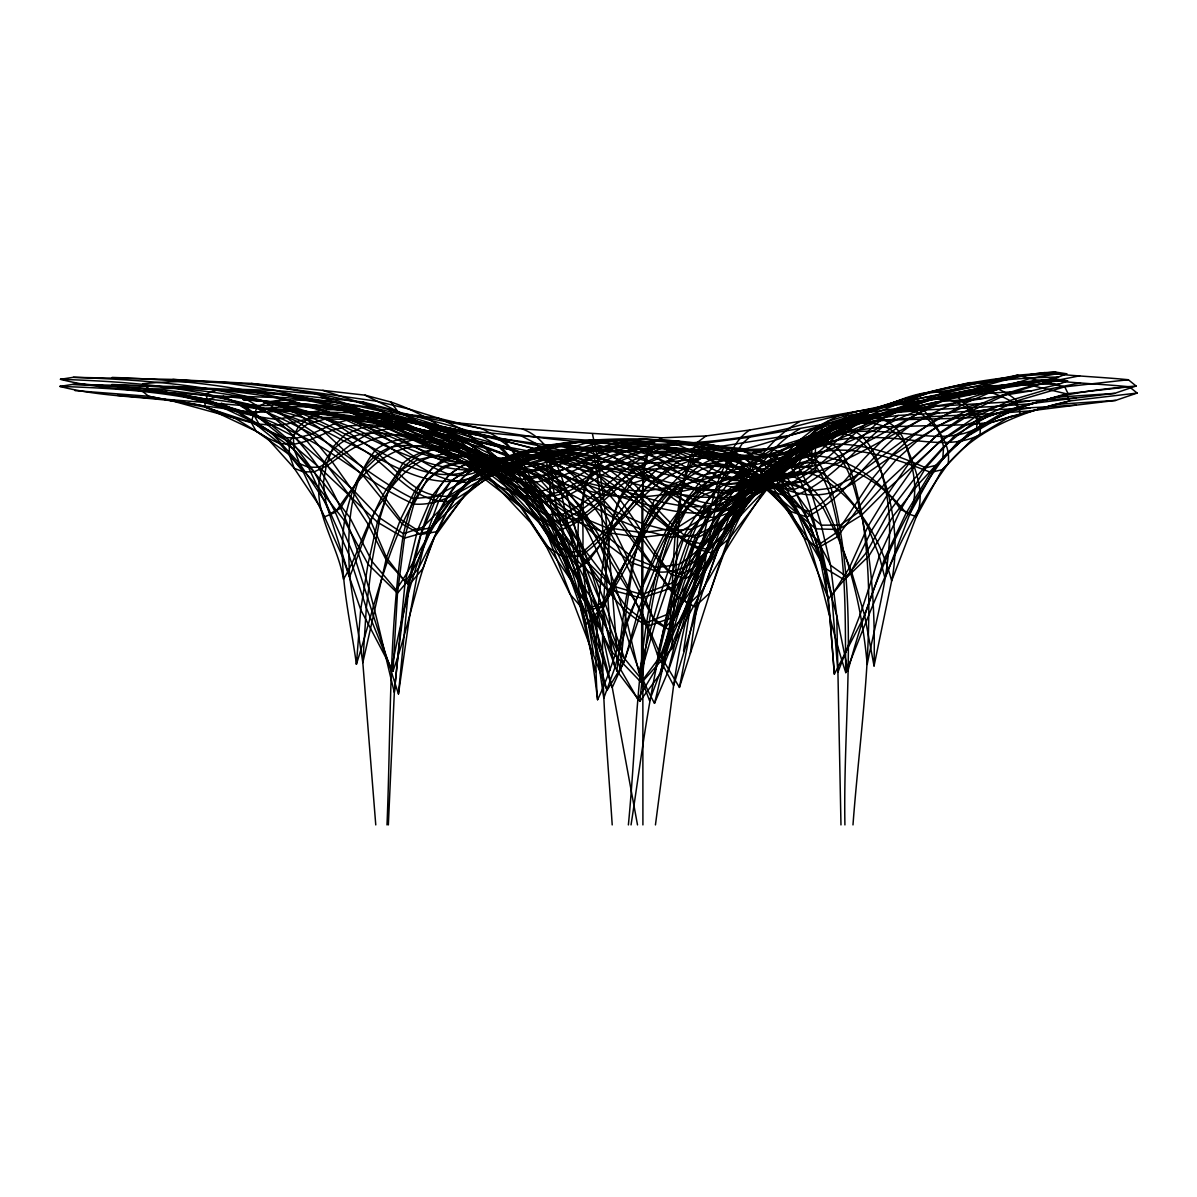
<?xml version="1.0" encoding="UTF-8"?>
<svg xmlns="http://www.w3.org/2000/svg" width="1197" height="1197" viewBox="0 0 1197 1197"><rect width="100%" height="100%" fill="white"/><g stroke="black" fill="none" stroke-linecap="round" stroke-linejoin="round"><path stroke-width="1.5" d="M612.206 824.913C606.849 742.514 597.931 659.831 605.428 577.238C609.677 542.944 608.704 502.725 634.709 476.391L652.694 470.152C684.669 480.76 718.26 485.832 751.94 483.199C772.14 479.399 796.394 481.658 812.03 465.977L811.671 437.533L816.758 428.676L828.159 421.314L846.668 415.479L896.688 408.551L1075.923 398.017L1114.542 393.394L1136.103 386.018L1128.337 379.733C1100.282 376.935 1072.048 376.082 1044.068 372.641C1013.62 375.948 984.473 385.838 955.46 395.205C908.852 415.299 867.541 445.553 820.259 464.256C787.985 474.072 755.92 458.466 724.559 451.942C699.572 439.508 671.203 441.513 644.225 439.06C616.171 438.431 588.056 439.583 560.256 443.593C528.416 446.631 500.092 462.087 469.808 470.93C424.157 485.862 384.895 451.06 345.349 434.346C262.891 387.663 165.964 380.811 73.316 377.309L60.463 379.299C107.595 391.673 157.406 388.681 205.046 399.05C228.866 400.052 252.567 408.282 276.432 404.631C341.878 401.698 408.012 417.783 470.361 437.025C523.104 449.369 572.001 472.995 622.949 490.74C657.692 501.423 696.849 515.398 732.13 499.329C753.272 485.174 781.656 480.162 795.347 456.745C799.835 445.449 808.409 437.129 816.758 428.676M844.917 824.913C842.808 713.068 860.688 597.692 831.107 488.107C823.97 469.927 814.573 449.055 793.746 443.967L756.953 450.626L736.649 451.344L717.093 449.578L661.746 440.406L645.692 443.219L612.37 457.179L559.702 485.533L541.388 491.174L522.58 488.855L503.129 480.521L457.508 450.955L433.898 439.613L382.92 411.693L357.125 401.608L322.816 390.372L251.325 383.444L172.847 379.419L73.316 377.309M117.411 395.369L243.5 405.603L271.524 425.204L293.834 444.341L314.183 471.857L335.325 512.346L354.791 557.622L398.451 693.991L408.955 585.138L386.826 561.198L368.063 524.136L348.372 494.002L327.29 465.588L306.956 441.095L285.44 424.411L259.42 407.324L242.183 406.546L370.352 419.145L453.289 436.127L498.82 446.855L546.969 458.75L592.739 472.86L667.612 492.461L699.347 497.144L729.871 497.518L783.616 486.236L804.668 480.685L815.741 471.738L815.292 443.518L820.214 434.84L831.361 427.673L849.72 421.987L898.289 415.434L1076.298 405.11L1115.664 400.411L1137.15 393.065L1129.325 386.781C1101.24 383.983 1072.961 383.115 1044.936 379.703C1014.876 382.965 986.104 392.676 957.45 401.863C910.049 422.062 867.795 452.391 819.571 470.87C786.668 480.97 753.96 465.289 721.986 458.541C697.761 446.481 670.245 448.606 644.076 446.167C616.425 445.538 588.7 446.676 561.303 450.626C529.867 453.558 501.977 469.089 472.067 477.648C425.07 492.955 384.222 458.227 343.449 440.84C261.335 394.606 165.006 387.828 72.837 384.387L59.85 386.407C106.623 398.646 156.044 395.713 203.325 405.948C226.951 408.237 250.652 414.042 274.502 411.454C340.038 409 405.858 424.351 468.192 443.773C520.949 456.147 569.952 479.623 621.034 497.024C657.572 508.127 698.629 522.087 735.646 505.433C757.132 491.413 785.262 485.817 799.387 462.461C804.055 451.538 812.464 443.518 820.214 434.84M387.005 824.913C390.985 727.836 388.561 630.026 403.419 533.727C410.406 506.795 417.334 475.673 442.845 460.097C468.551 449.07 494.735 467.788 521.069 460.905C540.161 458.406 557.922 450.82 576.475 446.062C611.233 433.299 648.056 442.86 682.365 452.167C733.237 470.87 787.192 453.394 831.691 426.835C905.231 392.736 985.64 374.706 1066.677 373.778L1058.477 377.055L1030.363 383.818L859.042 410.96L749.965 429.977L706.05 435.962L661.956 437.818L522.251 428.915L449.518 422.152L399.214 413.369L390.835 402.027L365.025 395.16L322.816 390.372M898.289 415.434C860.808 439.688 835.102 481.059 792.384 496.725C770.703 495.438 754.454 476.436 731.995 478.321C712.993 481.089 698.435 494.481 686.21 508.336C663.647 531.737 654.041 563.503 639.961 592.066C621.692 626.345 614.45 664.874 597.572 699.721C593.128 647.517 598.365 594.939 605.667 543.214C613.133 522.505 615.423 498.221 633.108 483.094L651.662 477.154C694.006 491.787 739.641 494.256 783.616 486.236M388.352 824.913L394.337 692.27L405.155 581.832L417.529 530.241L432.297 495.648L449.339 474.431L467.144 462.76L485.593 458.93L500.75 460.83L518.974 465.124L537.169 476.526L555.034 496.127L572.241 521.129L588.326 561.423L602.749 609.318L614.869 667.672L603.797 698.15L592.515 621.842L578.211 568.695L561.019 525.573L542.63 495.962L523.643 476.286L504.521 463.329L469.972 454.576L393.858 419.279L367.883 412.052L336.851 407.249L243.006 399.499L260.766 400.367L270.582 405.499L309.529 434.735L331.03 460.217L351.514 489.064L370.142 519.782L386.511 557.563L405.155 581.832C429.244 548.899 433.105 504.072 464.99 475.673C483.453 459.543 508.53 461.668 530.75 455.548C551.353 448.77 572.166 442.052 593.862 440.062C615.722 441.259 637.881 436.336 658.679 446.122C678.894 454.471 697.223 466.621 717.123 475.703C735.676 485.159 756.384 479.009 774.908 472.98C802.185 458.765 826.035 438.087 846.668 415.479M72.837 384.387L172.577 386.481L250.173 390.446L281.699 394.576L373.688 407.833L405.963 415.509L436.83 425.1L461.907 437.085L482.047 454.232L514.815 498.625L584.226 599.383L611.802 651.931L641.532 682.694L671.741 648.894L677.906 533.144L681.168 491.578L688.739 467.384L696.549 450.207L705.482 443.099L749.591 437.189L859.7 418.052L1031.275 390.88L1059.405 384.117L1067.589 380.841L1056.577 379.135L1044.936 379.703M171.695 399.993L203.325 405.948L235.27 418.396L266.751 437.638L294.208 468.266L319.779 506.361L342.252 556.246L360.701 609.662L392.945 671.188L397.494 593.188L404.451 538.171L413.878 504.057L426.82 479.877L442.336 466.89C468.162 456.177 494.451 474.925 520.904 467.922C540.685 465.394 559.089 457.658 578.301 452.78C619.597 438.177 662.315 454.636 702.819 463.927C757.417 476.81 806.793 447.124 854.059 424.621C921.84 396.835 994.213 381.394 1067.589 380.841M251.325 383.444L375.888 401.085L408.88 409.015L438.91 418.307L464.795 430.621L485.324 448.037L520.097 493.942L590.42 596.57L617.009 649.462L642.445 680.36L668.031 645.811C675.976 578.6 668.165 506.331 696.25 443.204L706.05 435.962M628.38 824.913C637.911 726.699 636.071 624.999 668.988 530.75C678.729 510.206 692.479 488.316 716.524 483.618M1137.15 393.065L1069.684 400.95L1009.714 416.795L991.4 422.421L958.348 441.484L930.757 472.396L906.099 513.124L884.553 558.64L864.653 615.467L834.354 674.15L828.429 598.889L803.726 537.094L790.364 511.299L777.077 493.733C737.217 479.802 704.016 444.82 659.382 447.588C616.56 440.017 579.498 467.967 539.413 476.795C485.952 491.787 443.593 434.092 389.998 447.513C360.222 458.84 350.646 492.565 344.541 520.8C337.285 569.069 349.913 616.709 356.407 664.245L360.701 609.662L367.988 564.116L377.429 522.146L388.172 491.368L401.773 469.897L417.274 459.872L435.319 455.758L455.219 459.05L478.127 466.067L500.062 469.568L519.064 479.937L539.189 497.503L562.051 520.486L580.62 555.977L602.315 606.28L623.413 663.392L607.059 690.4L532.022 494.361L519.274 468.042L502.366 448.007L481.074 435.903L436.83 425.1L396.91 420.117L388.546 408.761L362.781 401.953L250.173 390.446M852.982 824.913C860.763 720.549 879.197 614.764 861.107 510.401C854.374 482.99 849.646 444.431 816.728 436.935L800.838 439.508L783.242 450.416L764.195 469.613L744.1 494.481L723.497 534.909L703.058 590.435L673.612 685.507L655.447 824.913M801.122 474.431L773.277 478.366L753.661 485.339L732.13 499.329L714.355 518.57L699.138 550.306L655.088 670.425L637.777 699.198L620.151 668.674L626.6 607.373L634.021 558.715L643.058 523.792L654.355 500.421L668.554 485.638L686.061 479.309M338.616 416.481L435.648 433.075L489.498 443.623L498.82 446.855L506.78 454.651L514.171 464.93L529.164 496.695L537.154 511.089L557.578 542.271L578.031 580.784L597.273 619.822L616.859 670.874L639.797 701.322C645.796 646.006 650.495 589.687 669.901 537.064C679.402 516.805 692.883 495.229 716.569 490.68M616.859 670.874L623.981 610.305L632.465 563.069L642.998 530.181L653.532 506.825L667.612 492.461L685.881 486.446M398.451 693.991L409.628 616.156L418.381 568.59L427.568 531.528L438.326 502.067L450.641 481.433L465.857 470.735L482.256 466.187L503.578 465.289L520.904 467.922L539.413 476.795L558.909 491.982L579.677 511.059L641.353 611.577L661.791 657.781L679.432 687.407L690.31 653.382L698.165 596.69L720.549 481.733L732.235 459.259L742.364 443.429L749.591 437.189M631.043 824.913C646.036 728.165 655.492 627.797 696.983 537.827C711.631 512.705 729.317 480.955 761.068 476.705C784.918 466.396 810.953 482.137 823.566 502.56C848.658 552.984 862.214 608.54 867.182 664.47C878.718 605.383 899.216 544.949 884.433 484.411C879.316 460.905 869.037 430.755 841.551 426.85L825.122 429.424L800.838 439.508M683.547 651.138C692.3 591.827 701.711 532.126 720.235 474.955C728.389 459.184 733.926 439.688 749.965 429.977M679.432 687.407C694.44 610.635 707.367 522.206 763.791 463.269C791.651 445.987 825.077 440.316 854.059 424.621C874.334 419.354 896.014 427.374 906.204 446.092C915.226 467.818 925.954 493.403 916.363 516.58L891.66 580.874L874.049 665.951L864.653 615.467L851.351 571.164L837.526 536.675L823.312 508.171L808.259 490.546L792.175 482.571L776.629 479.847L746.33 487.643L731.861 487.224L716.958 482.556L657.826 453.079L642.58 448.561L626.989 446.017L594.116 450.91L532.201 470.316L517.149 471.932L502.949 470.391L468.82 461.548L391.988 425.967L366.686 419.055L335.998 414.312L298.442 411.918M639.797 701.322L660.939 672.909L671.996 617.712L683.427 568.485L695.951 535.179L711.497 513.064L729.871 497.518L753.691 490.186M655.088 670.425C665.562 622.799 672.415 573.722 692.839 529.014C706.245 507.094 725.337 487.029 751.94 483.199M392.945 671.188C415.718 607.911 422.062 535.224 467.264 482.421C485.354 468.85 510.476 461.877 532.201 470.316C563.203 485.892 582.595 518.077 595.956 548.974C619.522 598.964 627.901 654.909 654.49 703.327C673.372 629.173 680.854 537.812 746.33 487.643C788.688 482.226 821.546 451.658 849.72 421.987M778.259 446.586C753.152 457.658 738.459 481.927 725.217 504.685C698.39 561.872 682.918 623.218 673.612 685.507L657.512 654.983L672.564 593.248L689.128 543.707L706.41 502.875L723.781 478.561L740.734 460.306L756.953 450.626L772.2 448.845L793.746 443.967L816.728 436.935L898.528 403.778L931.85 391.509L969.525 382.651L979.969 382.711L1017.181 375.23L1055.709 372.087L1066.677 373.778M661.791 657.781L677.083 596.405L693.871 547.493L709.597 508.516L727.552 484.157L743.591 466.65L758.509 457.538L794.075 451L818.045 443.863L900.518 410.586L934.184 398.182L970.827 389.638L981.286 389.683L1018.138 382.277L1056.577 379.135M266.542 401.564L308.781 404.197L342.447 410.302L370.262 418.157L394.008 427.748L450.91 457.867L467.144 462.76L482.72 464.975L515.727 459.005L533.458 463.448L550.994 473.159L568.111 491.473L584.585 514.456L600.101 544.949L614.375 583.328L627.228 622.515L638.809 672.175L649.552 700.694L661.253 669.452L673.073 622.096L707.083 547.762L723.362 519.693L739.447 498.206L755.606 481.149L785.172 461.429L797.756 451.239L818.972 432.386L828.159 421.314M654.49 703.327L667.941 671.771L679.657 624.699L691.836 588.969L704.749 554.271L718.529 524.241L735.646 505.433L755.906 492.072L775.97 484.935L804.668 480.685M638.809 672.175C657.108 610.006 668.046 540.625 715.058 492.311C731.038 474.536 755.696 473.608 777.317 479.324C800.105 475.643 816.893 457.853 833.711 443.459C845.666 432.97 857.995 422.9 869.306 411.708M614.869 667.672L627.228 622.515L655.223 552.46L670.14 522.461L685.492 502.216L701.173 485.982L717.123 475.703L733.282 471.409L749.561 473.129L763.402 478.576L779.516 487.029L793.402 489.782C835.027 473.563 859.536 432.177 896.688 408.551M637.507 824.913L612.251 687.467L624.924 659.592L639.213 607.792L670.814 528.685L687.527 498.191L704.285 476.211L720.744 459.379L736.649 451.344L751.791 449.339L772.2 448.845L786.309 455.174L799.192 468.147L810.848 490.77L821.262 525.154L830.568 565.253L836.748 615.916L847.955 670.829C867.855 595.762 896.613 522.266 942.742 459.229C990.577 403.958 1067.051 391.509 1136.103 386.018M640.156 675.632L655.627 622.186L683.397 539.473L716.898 498.775L731.861 487.224L746.644 482.96L761.651 483.827L776.973 486.356L792.175 482.571L807.586 473.294L822.474 462.222L871.895 418.426M667.941 671.771C692.539 604.335 701.487 510.446 775.417 477.124C795.182 462.251 816.638 447.753 831.361 427.673M356.407 664.245C374.691 606.744 386.377 546.296 418.172 494.122C430.576 469.508 460.89 454.621 487.164 465.962C520.426 472.231 541.089 503.339 556.381 530.929C580.575 584.181 590.779 642.026 597.572 699.721M661.253 669.452C679.387 614.39 690.893 554.42 726.16 507.124C739.926 484.665 765.212 476.511 785.172 461.429C828.683 443.114 876.997 473.264 900.668 509.638L910.079 513.333L936.712 465.124L968.912 432.85L1007.47 409.958L1068.233 394.008L1064.761 386.855L1017.181 375.23C941.859 396.955 863.531 407.085 788.03 428.496C676.47 454.546 560.645 445.808 449.518 422.152M690.31 653.382C708.489 598.979 724.17 543.498 747.347 490.95C757.641 465.274 775.746 442.621 799.91 428.825M652.694 470.152L550.306 447.917L548.929 451.987L551.503 476.002L554.615 496.695L563.757 538.919L592.515 621.842L602.749 609.318L614.375 583.328L641.487 530.106L656.18 507.648L671.397 490.336L687.018 478.157L702.983 468.596L719.217 465.049L735.691 466.037L752.329 470.825L769.132 480.416L821.262 525.154L840.234 525.169L861.107 510.401L884.433 484.411L939.989 432.656L972.577 410.376L1008.188 393.693L1045.55 382.606L1079.664 375.828M623.413 663.392L641.353 611.577L657.722 571.343L674.48 533.099L689.577 503.787L707.262 482.137L722.958 465.902L737.621 458.346L751.267 456.416L772.274 455.937L794.075 451C814.02 455.848 822.893 476.047 829.671 493.418C847.296 551.473 844.843 612.684 845.785 672.639C874.588 600.699 901.76 526.904 948.039 463.912C978.892 427.598 1024.497 411.155 1069.684 400.95L1066.243 393.783L1018.138 382.277L974.867 393.843L839.77 422.84L789.601 435.409L696.549 450.207L648.594 451.823L593.173 450.551L536.002 443.533L481.074 435.903L396.91 420.117M660.939 672.909C680.509 622.201 701.322 571.553 728.644 524.481C743.801 500.675 764.06 480.88 788.928 467.458C832.214 450.371 879.99 478.95 906.099 513.124L916.363 516.58L942.159 469.718L972.562 438.985L1009.714 416.795L1019.919 414.985L1019.395 407.444C1008.802 398.017 994.737 393.454 981.286 389.683C937.146 398.571 897.57 419.952 856.843 438.027C827.83 451.209 796.544 464.286 764.045 461.698C718.409 455.698 668.928 440.631 625.492 463.897C590.301 474.326 549.752 526.62 514.575 487.463C477.259 456.521 436.292 424.052 385.06 424.591M668.031 645.811C692.958 587.039 726.863 532.515 763.477 480.371C786.743 451.853 816.489 429.514 851.636 417.948C871.775 412.83 895.266 419.593 903.915 439.927C911.994 462.94 920.134 489.768 910.079 513.333L885.032 578.45L879.316 556.081L867.81 526.725L854.658 505.343L839.142 486.581L822.578 473.354L805.626 466.755L788.688 465.558L771.99 470.9L742.245 488.81L728.734 493.179L715.058 492.311L687.018 478.157L657.662 458.376L642.37 450.192L626.644 444.775L610.47 440.81L594.266 443.878L533.458 463.448L518.974 465.124L504.521 463.329L469.972 454.576L450.91 457.867L432.895 467.428L416.062 488.511L400.531 519.333L386.511 557.563L362.826 662.674L375.768 824.913M671.741 648.894C699.108 591.946 732.04 537.752 768.025 485.862C789.167 464.481 810.578 435.424 843.227 433.703C869.621 438.177 880.394 467.01 887.142 489.573C895.057 519.259 897.84 550.605 891.66 580.874C880.977 540.939 859.685 501.932 823.835 479.518C796.244 462.147 769.476 479.533 746.09 494.735C719.876 508.501 692.883 488.735 671.697 474.386C652.949 461.967 632.719 451.688 610.35 447.887C582.879 446.197 555.662 451.853 528.85 457.299C508.067 465.094 488.795 476.645 467.264 482.421C431.399 482.182 404.691 453.648 374.137 438.701C335.459 415.539 289.539 409.359 245.28 407.294M651.662 477.154L549.288 454.95L546.969 458.75L546.805 468.745L549.857 482.78L550.096 501.738L557.578 542.271L586.455 624.236L597.737 612.086L610.784 586.934L640.679 535.194L656.21 513.513L671.173 496.56L686.704 484.725L702.235 475.389L717.646 471.857L733.118 472.606L749.397 477.214L764.539 485.817L815.995 528.865L824.404 567.812L829.955 617.787L834.354 674.15M740.09 513.872L723.497 534.909L706.724 549.154C683.622 545.787 669.482 525.633 652.036 512.241C632.794 497.353 616.26 479.099 595.163 466.68C568.665 449.593 534.835 444.341 505.523 457.404C455.518 475.359 406.501 448.007 362.137 427.583C284.811 389.504 197.146 380.347 112.099 377.414M390.835 402.027C429.708 414.97 462.955 440.017 490.561 469.837C534.61 504.431 571.193 547.313 611.802 585.782L642.176 594.55L671.936 583.134L729.392 515.892L757.207 489.364L795.003 443.713L816.085 427.179L838.065 415.943L859.042 410.96M757.207 489.364C779.606 465.947 803.92 444.446 830.628 426.042C859.73 411.065 891.556 402.012 924.308 400.666M811.671 437.533C789.332 452.047 768.055 468.476 750.474 488.615C734.195 506.645 719.801 527.458 696.983 537.827L683.696 534.685C652.709 509.503 631.836 472.426 595.014 454.695C562.934 438.656 525.333 447.633 495.423 464.227C480.805 470.466 465.678 478.665 449.339 474.431C430.082 467.428 413.01 455.922 396.072 444.626C352.472 413.444 298.891 401.324 245.984 400.217M815.292 443.518L783.407 466.531L769.581 478.875L728.644 524.481L714.998 535.283L700.589 543.618L683.397 539.473C645.123 508.545 616.724 456.491 562.62 452.915C539.353 453.663 516.401 461.339 496.127 472.591C469.044 484.127 445.045 506.496 413.878 504.057C371.384 485.548 337.569 452.286 295.285 433.209C223.136 395.19 139.884 388.995 59.85 386.407M799.611 421.658C739.97 456.057 726.28 531.139 703.058 590.435L689.098 604.021L672.564 593.248L616.395 514.486L596.944 492.551L577.612 476.122L558.625 464.975L540.191 457.134L522.461 454.995L505.523 457.404L489.393 464.735L474.057 475.852L434.72 496.65L413.234 498.61C372.447 478.83 339.768 445.868 298.307 427.03C225.694 387.978 141.276 382.217 60.463 379.299M661.956 437.818L649.268 444.7L644.599 462.715L642.774 491.204L642.909 824.913M705.482 443.099L661.402 444.88L648.594 451.823L643.911 469.478L641.981 497.623L641.532 682.694M607.074 460.067L594.64 466.157C578.301 490.172 584.091 521.264 582.789 548.615C582.685 590.046 591.872 630.385 602.48 670.2M605.817 467.025L592.739 472.86L585.288 484.291L578.405 520.934L577.388 552.146L578.031 580.784L580.784 609.497L595.657 671.712M937.73 405.723C912.084 412.77 891.331 431.055 873.137 449.698C851.306 469.748 835.701 497.264 809.037 511.493C785.905 505.508 774.414 481.643 755.891 468.177C740.285 451.119 717.661 444.072 695.143 442.815C640.021 439.778 608.48 494.092 562.44 514.426L544.979 514.605L527.293 503.129L439.733 435.304L417.125 421.06L365.025 395.16M939.331 412.651C882.309 428.631 857.561 491.503 806.778 517.074L790.364 511.299L739.656 463.149L726.205 455.877L712.529 452.301L693.647 449.758L678.864 449.937L661.642 447.498L646.126 450.252L613.866 463.688L558.909 491.982L539.189 497.503L519.393 495.079L499.164 486.371L454.232 457.254L430.711 445.957L379.913 418.037L355.21 408.446L320.736 397.254M983.545 402.82L960.203 408.611L936.802 418.77L914.104 435.02L892.663 454.306L872.793 478.172L837.107 532.156L820.499 543.483L831.75 595.433L837.93 672.16L840.967 824.913M984.667 409.808L961.52 415.524L938.987 425.324L916.947 441.184L896.149 459.753L876.309 483.079L837.526 536.675L817.656 548.061L803.726 537.094L769.087 480.64L757.91 467.818L744.669 458.96L731.472 455.219L712.529 452.301L698.3 453.289L678.864 449.937L663.542 454.157L647.742 461.339L631.896 471.184L614.66 485.563L579.677 511.059L562.051 520.486L541.598 520.83L523.014 508.8L436.232 441.454L413.908 427.314L362.781 401.953M859.7 418.052L839.77 422.84L818.494 433.853L775.357 447.364L732.235 459.259L688.739 467.384L643.911 469.478L596.091 468.611L548.061 459.618L461.907 437.085L392.586 416.915L355.21 408.446L281.699 394.576L172.577 386.481M780.803 479.533L728.449 490.635L699.108 490.157L668.554 485.638L594.64 466.157L548.929 451.987L454.905 429.214L371.504 412.127L299.22 404.855M1080.502 382.86L1046.956 389.549L1010.433 400.382L975.39 416.915L943.67 438.446L887.142 489.573L861.526 515.204L838.469 529.523L815.995 528.865C808.214 502.037 803.022 465.887 772.274 455.937C747.676 459.738 722.599 458.496 698.3 453.289C645.512 469.059 623.577 526.396 580.62 555.977L563.099 556.889L546.071 545.937L530.391 522.416L486.371 475.553L447.229 439.164L426.76 426.282L405.963 415.509L388.546 408.761M812.329 453.678C752.883 460.965 725.741 524.63 694.095 567.543L681.288 574.291L668.405 570.341C633.437 526.381 609.303 458.511 545.982 450.656C519.348 449.144 496.875 464.571 474.057 475.852C456.91 492.969 439.868 510.206 422.676 527.279L403.419 533.727L379.958 518.062L354.806 491.653L326.392 464.84L293.265 436.172L254.198 415.598L207.35 400.382L149.655 389.234L75.62 383.549M816.07 459.513C757.686 466.381 731.472 529.224 700.14 570.984L685.761 578.405L671.457 574.755C634.59 537.648 614.54 480.685 562.71 460.785C520.56 447.813 485.773 481.299 452.421 501.169C411.693 505.523 389.444 462.76 356.691 446.242C324.028 420.85 283.195 408.372 242.183 406.546M1055.395 374.077L1029.6 378.566L997.685 389.339L964.722 403.359L903.915 439.927L853.102 477.603L831.107 488.107L810.848 490.77L791.801 484.8L773.576 475.284L738.594 460.86L724.559 451.942C689.831 443.997 654.834 455.892 626.674 476.226C605.024 493.014 588.445 517.747 561.019 525.573C541.089 510.91 530.256 487.194 510.281 472.217C494.092 460.576 475.658 453.02 458.556 442.965C423.439 422.032 383.309 410.9 342.447 410.302C319.06 406.875 297.634 417.499 274.996 419.1C232.143 414.491 192.283 395.444 149.655 389.234L142.638 383.728C282.477 370.442 417.319 418.217 550.545 453.184C623.951 470.855 701.801 464.047 773.202 440.691C842.389 419.608 911.366 392.421 984.592 391.105M1056.248 381.125C979.281 392.212 915.002 440.122 852.713 483.274C826.259 500.391 794.658 497.817 769.087 480.64C752.958 474.207 736.005 469.149 721.986 458.541C687.796 450.7 653.278 462.177 625.388 482.017C602.809 498.954 584.884 523.673 556.381 530.929L545.937 522.655L525.842 497.324L506.271 478.067L487.164 465.962L438.581 440.541L419.085 431.219L396.791 424.366L366.686 419.055L341.444 417.334L322.113 417.514L307.494 418.965L285.44 424.411L271.524 425.204L255.141 423.708L171.695 400.786L148.623 396.252L75.082 390.641M1030.318 407.803L997.056 413.384L926.149 416.885L868.139 421.733L846.892 425.653L829.79 430.606L816.923 438.76L744.384 503.294L730.813 512.361L715.881 517.433L701.651 516.969C669.123 499.628 644.031 470.66 609.901 455.758C578.48 440.092 547.089 460.441 516.102 466.082C478.8 478.98 446.062 464.795 413.743 446.137C369.559 419.07 317.025 409.823 265.899 408.641M1029.779 400.756L995.799 406.426L924.653 410.017L865.745 415.135L843.765 419.339L825.795 424.755L812.284 433.359L739.447 498.206L726.16 507.124L712.784 511.358L699.257 511.014C660.071 486.506 627.632 442.86 577.478 442.321C555.213 442.636 533.802 449.608 513.169 457.419C487.927 464.032 470.391 484.605 447.678 496.186C408.416 498.954 389.968 455.444 358.247 439.703C325.943 413.219 284.138 401.713 243.006 399.499M1075.923 398.017L1028.851 403.898L995.799 406.426L964.378 418.127L935.994 435.962L910.618 460.95L888.114 493.568L867.81 526.725L849.257 568.006L831.75 595.433C819.272 550.47 806.569 504.326 779.382 465.648C762.743 445.658 736.215 449.728 713.427 445.254C650.854 446.72 626.121 516.76 583.642 551.084L567.617 552.251L551.847 541.867L536.121 518.211L490.561 469.837L461.773 453.154L433.898 439.613L407.399 429.768L348.492 404.242L315.963 394.127L275.534 390.476L241.39 389.354L217.495 389.953L206.034 393.888L207.35 400.382L259.51 424.86L270.193 431.414L283.36 437.444L296.751 438.087L309.529 434.735L334.965 423.454L350.721 419.13L370.262 418.157L393.858 419.279L421.164 424.591L451.478 434.017L517.688 458.93L551.503 476.002L614.884 511.388L643.058 523.792L668.988 530.75L692.839 529.014L714.355 518.57L733.327 505.104L749.891 489.992L766.948 476.601L791.232 451.748L803.965 440.765L818.972 432.386L836.853 426.072L881.62 420.237L964.378 418.127L988.887 415.808L1054.781 397.359L1114.542 393.394M1076.298 405.11L1030.168 410.885L997.056 413.384L966.667 424.726L939.106 442.127L914.792 465.902L892.423 497.728L871.805 530.196L851.351 571.164L828.429 598.889C818.643 559.867 816.953 507.932 776.973 486.356C738.833 488.63 708.085 464.017 674.345 451.03C636.041 440.915 597.647 460.007 563.383 475.418C544.904 480.521 524.63 487.598 506.271 478.067C489.109 468.012 472.441 455.833 451.987 454.202C421.254 452.197 397.449 475.822 382.726 500.271C364.487 524.032 358.965 554.031 343.419 579.288C337.823 542.869 308.976 507.498 322.038 469.808C328.442 444.042 355.674 430.426 380.796 433.134C419.548 435.469 453.528 456.775 486.371 475.553C529.837 509.668 566.091 551.832 607.103 588.804L641.323 598.051L674.719 586.919C740.285 520.366 798.16 434.062 893.964 409.703C925.49 395.564 962.403 390.042 980.567 425.758L979.999 434.646C953.889 448.321 921.885 440.361 893.74 438.461C866.808 436.381 838.633 436.576 813.317 447.124C783.347 461.833 759.751 487.059 740.255 513.648C717.616 538.306 696.938 573.932 658.754 572.031L632.465 563.069L605.667 543.214L578.405 520.934L550.096 501.738L521.757 480.386L492.685 463.044L464.84 449.234L438.581 440.541L414.386 435.708L392.631 434.616L374.137 438.701L356.691 446.242L341.489 455.294L327.29 465.588L314.183 471.857L303.245 471.842L294.208 468.266L289.285 454.621L289.33 441.858L295.285 433.209L308.242 423.514L325.883 418.95L349.404 419.399L376.621 423.543L436.232 441.454L467.234 456.76L498.715 476.87L532.022 494.361L566.929 517.538L603.273 532.067L641.308 537.408L677.906 533.144L779.621 472.531L833.995 432.282L860.643 420.371L891.167 411.379L926.104 407.578M1128.337 379.733L1064.761 386.855L1016.911 400.83L977.425 419.309L943.595 446.795L914.254 478.89L888.728 512.181L866.613 552.326L846.339 576.505L830.568 565.253C815.232 532.994 791.576 505.972 773.576 475.284C760.544 458.077 739.581 443.593 717.093 449.578C655.761 477.139 636.191 548.316 604.605 602.091L590.001 607.852L576.356 590.989L551.847 541.867L527.293 503.129L503.129 480.521L479.758 462.506L457.508 450.955L433.479 442.292L407.399 429.768L383.13 426.506L362.137 427.583L345.349 434.346L333.379 446.526L326.392 464.84L323.355 482.9L325.988 503.024L349.614 576.715L362.826 662.674L366.327 607.807L372.028 561.438L379.958 518.062L389.758 486.117L402.85 463.359C417.992 450.326 438.581 446.077 457.583 452.331C478.381 461.234 502.396 458.735 520.83 473.234C581.278 517.119 600.655 592.964 624.924 659.592M1129.325 386.781L1066.243 393.783L1019.395 407.444L980.567 425.758L948.204 451.972L919.042 483.483L893.067 516.251L868.932 555.917L844.334 579.842L824.404 567.812C805.79 533.189 783.616 498.266 749.397 477.214C733.252 460.905 707.951 461.593 687.467 467.967C661.612 475.972 642.445 496.291 625.253 516.191C605.951 533.099 594.221 558.071 572.375 571.762L563.607 559.568L545.937 522.655L537.154 511.089L492.685 463.044L481.553 452.481L468.192 443.773L453.289 436.127L435.648 433.075M815.741 471.738L790.2 473.967L771.182 482.301L755.382 494.406L737.951 510.506L718.529 524.241L695.951 535.179L669.901 537.064L642.998 530.181L613.477 517.673L549.857 482.78L514.171 464.93L449.174 440.571L419.085 431.219L391.988 425.967L368.496 424.86L349.24 425.863L332.601 430.232L306.956 441.095L293.834 444.341L279.799 443.623L266.751 437.638L256.188 431.204L205.435 407.219L148.623 396.252L141.859 390.791C185.849 384.91 230.812 390.342 274.382 397.464C311.07 396.476 344.317 412.202 379.913 418.037C455.488 436.74 523.957 476.466 600.101 493.748C640.769 502.186 681.347 492.506 720.549 481.733C759.841 468.82 797.112 450.82 833.995 432.282C905.516 402.491 981.42 383.16 1059.405 384.117M985.49 398.167L937.296 401.773L860.643 420.371L818.494 433.853L796.259 450.85L729.661 538.276L712.035 552.73C688.589 549.528 672.998 530.301 654.624 517.358C634.395 503.398 617.248 485.428 595.747 473.294C569.503 456.88 536.331 451.224 507.453 464.256C456.132 482.346 405.499 455.174 359.848 434.137C283.135 396.282 196.128 387.499 111.77 384.491M812.03 465.977L786.893 467.743L766.948 476.601L751.417 488.511L733.327 505.104L717.661 528.835L690.385 584.555L677.846 613.852L665.697 627.138L653.427 618.415C636.624 578.884 620.794 538.545 597.887 502.067C580.545 480.925 559.657 458.212 530.75 455.548C456.446 456.491 431.129 539.084 396.117 589.897L372.028 561.438L349.883 517.598L323.355 482.9L294.133 449.548L259.51 424.86L254.198 415.598L256.667 407.728C274.023 395.923 296.317 401.249 315.993 400.456C350.452 403 384.028 411.514 417.125 421.06C491.563 446.197 562.74 487.718 642.774 491.204C682.365 486.341 721.192 476.406 757.925 460.755C793.402 445.912 826.319 425.354 863.291 414.177C892.603 404.781 923.845 384.013 955.46 395.205L972.577 410.376L977.425 419.309L976.602 428.331C950.777 442.277 918.892 434.167 890.957 432.297C863.591 430.127 834.952 430.561 809.262 441.334C785.98 451.882 768.07 470.63 750.474 488.615C728.36 515.234 709.118 546.116 678.938 564.311L657.183 567.558L634.021 558.715L582.73 516.311L554.615 496.695L525.558 474.326L496.366 457.015L432.88 425.384L411.334 420.686L386.033 417.544L339.499 409.434M1115.664 400.411L1055.739 404.436L991.4 422.421L966.667 424.726L883.566 426.85L840.204 432.252L822.938 438.252L808.364 446.346L795.781 457.209L771.182 482.301L754.723 495.214L737.951 510.506L723.437 532.919L696.893 587.443L684.355 616.53L670.47 630.445L655.627 622.186C623.188 568.515 607.478 496.815 547.343 466.202C525.453 458.017 502.201 466.635 482.855 477.349C464.87 493.164 451.493 513.124 436.591 531.692L420.985 534.461L402.312 524.106L362.796 475.239L319.479 436.112L296.617 421.269L274.502 411.454L255.47 406.83M1058.477 377.055C1001.754 377.788 945.525 385.629 891.511 403.06C852.743 413.878 818.598 434.242 785.786 456.85C762.474 473.099 732.504 481.718 704.285 476.211C678.445 469.508 655.477 454.92 629.218 449.324C581.338 428.855 533.503 455.877 485.832 461.803C455.833 474.596 442.396 506.496 428.287 533.623C410.481 577.223 400.397 623.398 391.449 669.482L366.327 607.807L348.626 553.957L325.988 503.024L299.684 463.733L270.193 431.414L238.203 411.933L205.046 399.05L173.221 393.05L117.83 388.307M1030.363 383.818L973.655 386.84L928.677 393.155L863.291 414.177L834.518 427.374L808.992 442.262L763.477 480.371L744.1 494.481L725.217 504.685C696.908 505.523 672.684 491.039 649.657 476.421C627.482 461.892 602.45 451.434 576.475 446.062C516.835 439.209 460.815 478.965 430.785 527.862L417.529 530.241L400.531 519.333L364.561 469.463L321.843 429.588L298.966 414.626L276.432 404.631L256.742 399.828M1031.275 390.88L974.867 393.843L930.443 400.052L865.76 420.775L837.915 433.628L768.713 474.985L747.033 481.389L727.552 484.157L707.262 482.137L687.153 476.586L667.522 468.162L647.742 461.339L611.862 451.209L594.445 448.86L577.612 448.561L561.288 451.748L523.568 461.997L487.433 468.715L472.067 477.648L459.109 492.057L446.242 513.633L418.381 568.59L397.494 593.188L367.988 564.116L344.541 520.8L317.953 486.97L289.285 454.621L256.188 431.204L251.071 422.167L205.435 407.219L204.552 400.815L216.373 396.91L240.313 396.357L274.382 397.464L313.539 406.965L349.404 419.399L435.319 455.758L459.394 462.79L478.127 466.067L498.266 475.882L519.393 495.079L541.598 520.83L563.099 556.889L585.064 611.577L607.059 690.4M1044.068 372.641L1055.709 372.087M447.902 429.095L521.279 435.932L661.402 444.88M173.221 393.05L223.226 396.192L260.766 400.367M172.847 379.419L228.807 383.459L275.534 390.476L315.993 400.456L351.559 412.681L437.085 448.935L460.591 455.833L480.012 459.184L500.795 469.224L520.83 473.234L540.056 470.017L558.625 464.975L594.206 450.177L611.308 444.207L627.976 440.72L644.225 439.06L677.367 440.945L692.524 444.506L707.262 449.967L721.626 457.224L735.691 466.037L779.516 487.029L795.362 506.376L809.711 533.353L824.374 570.071L836.748 615.916L837.93 672.16L860.643 613.298L879.316 556.081L900.668 509.638L925.715 467.832L954.877 435.349L988.887 415.808L1007.47 409.958L1017.3 408.386L1016.911 400.83C1006.662 391.554 993.151 386.347 979.969 382.711C926.867 393.618 880.094 421.479 830.793 442.606C804.055 453.109 775.177 459.304 746.733 452.182C695.831 439.194 640.066 440.915 596.196 472.83C578.331 487.314 554.391 503.967 530.81 492.281C511.328 473.937 488.915 459.274 467.907 442.83C438.416 432.416 405.828 422.257 374.766 431.788C353.265 438.925 338.422 456.521 319.135 467.234L308.422 467.234L299.684 463.733L294.133 449.548L293.265 436.172L298.307 427.03L309.948 416.81L328.008 412.277L351.559 412.681L379.09 416.9L439.733 435.304L471.124 450.835L503.368 471.633L536.899 489.633L571.657 513.229L606.984 527.787L642.131 532.605L676.574 528.131L743.232 485.473L775.387 466.905L806.12 444.132L834.518 427.374L859.7 414.581L881.052 407.429L898.528 403.778L912.578 404.347L923.949 410.167L933.136 421.853L939.989 432.656L943.595 446.795L942.742 459.229L936.712 465.124L925.715 467.832C881.576 448.217 824.703 429.454 781.417 460.965C727.088 498.64 704.27 563.039 666.594 614.689L646.44 622.739L626.6 607.373L605.428 577.238L558.67 515.892L533.548 491.219L508.022 469.837L496.366 457.015L483.977 446.017L470.361 437.025L454.905 429.214L386.033 417.544M243.5 405.603L259.42 407.324M399.214 413.369L438.91 418.307L482.735 429.005L505.089 441.543L522.251 461.803L536.899 489.633L600.281 651.467L612.251 687.467C596.256 627.722 580.754 566.136 544.979 514.605C526.096 494.346 509.353 466.98 479.758 462.506C448.321 447.588 408.656 425.863 375.933 449.518C347.04 484.815 347.519 533.473 349.614 576.715C364.696 541.209 373.135 502.68 398.541 472.321C412.501 456.566 432.072 446.002 453.528 447.319C480.251 448.321 498.625 470.496 523.643 476.286C538.022 478.246 551.652 472.815 565.223 468.94C598.799 452.376 637.328 433.898 675.392 444.042C709.088 456.551 739.357 481.673 777.317 479.324L793.402 489.782L809.037 511.493L820.499 543.483L809.711 533.353L798.369 513.483L782.195 493.508L765.9 480.551L738.594 460.86L721.626 457.224L704.943 457.419L688.574 461.204L672.534 467.773L656.899 478.665L641.697 492.745L613.133 527.787L588.326 561.423L578.211 568.695L570.131 556.725L550.964 517.628L541.912 505.897L508.022 469.837L482.825 454.456L458.556 442.965L435.768 439.104L414.88 439.284L396.072 444.626L379.359 455.204L364.561 469.463L340.322 508.426L330.133 513.588L308.422 467.234L283.36 437.444L258.073 417.169L235.734 402.611L223.226 396.192M436.621 426.027L550.306 447.917M489.498 443.623L549.288 454.95M491.638 436.815C515.862 443.354 522.939 471.573 533.548 491.219C569.114 546.715 602.66 604.545 620.151 668.674M522.251 428.915C555.737 441.768 563.712 482.361 571.657 513.229C582.086 559.134 592.964 604.934 600.281 651.467M521.279 435.932L536.002 443.533L548.061 459.618L558.864 482.047L584.226 599.383L593.652 653.996M221.34 403.075L234.358 409.928L255.141 423.708L279.799 443.623L303.245 471.842L324.252 516.969L335.325 512.346C351.634 488.645 368.511 463.493 395.788 451.419C423.02 440.661 454.501 445.808 479.234 460.576C518.72 482.571 552.012 514.905 577.388 552.146C601.403 576.61 615.767 611.113 648.295 625.896L671.996 617.712C710.629 567.752 732.055 503.518 785.86 466.516C829.401 435.618 885.765 454.71 930.757 472.396L942.159 469.718L948.039 463.912C951.346 444.805 938.059 429.304 925.416 416.855C913.191 407.249 897.152 410.661 883.326 414.162C856.633 421.284 833.247 436.411 809.696 450.296C783.96 471.543 760.14 496.157 729.407 510.281C692.36 511.762 662.599 488.301 631.896 471.184C609.378 461.653 586.321 451.06 561.288 451.748C505.837 453.394 463.957 494.331 427.568 531.528L404.451 538.171L377.429 522.146L322.038 469.808L289.33 441.858L251.071 422.167L253.734 414.416L265.794 408.327L285.963 406.456L313.539 406.965L345.813 410.691L376.621 423.543L476.601 468.865L499.164 486.371L523.014 508.8L546.071 545.937L569.937 594.056L585.064 611.577L602.315 606.28C631.986 563.996 649.432 512.75 687.153 476.586C703.612 458.66 727.567 451.434 751.267 456.416C778.11 462.955 787.955 490.92 797.711 513.543C819.631 564.565 828.309 620.061 845.785 672.639M245.116 398.721C349.554 455.877 368.063 587.832 394.337 692.27C400.83 626.046 407.818 558.251 434.72 496.65C446.616 468.371 473.443 455.922 502.949 458.197C535.044 459.094 558.52 484.007 579.752 505.149C610.29 552.46 639.467 601.373 657.512 654.983M610.141 670.17L597.737 612.086L583.074 564.789L568.5 526.456L550.829 501.393L533.937 482.645L517.149 471.932L500.69 467.937L485.413 466.082L468.117 469.598L450.79 481.149L435.124 500.989L420.985 534.461L408.955 585.138L422.96 568.366L434.466 537.079L464.316 495.648L478.022 481.718L491.892 471.394L507.453 464.256L523.568 461.997L540.655 464.122L558.73 471.768L577.642 482.645L597.138 498.595L617.024 519.932L637.597 547.583L677.083 596.405L694.724 606.819L709.671 593.039C724.754 551.757 737.741 507.618 768.713 474.985C782.03 460.755 796.918 443.863 818.045 443.863C849.376 451.972 853.7 489.034 861.526 515.204C872.508 564.685 875.142 615.408 874.049 665.951M592.485 434.092C608.241 504.835 610.425 577.523 617.009 649.462M591.812 441.139L600.101 493.748L611.802 651.931"/></g></svg>
